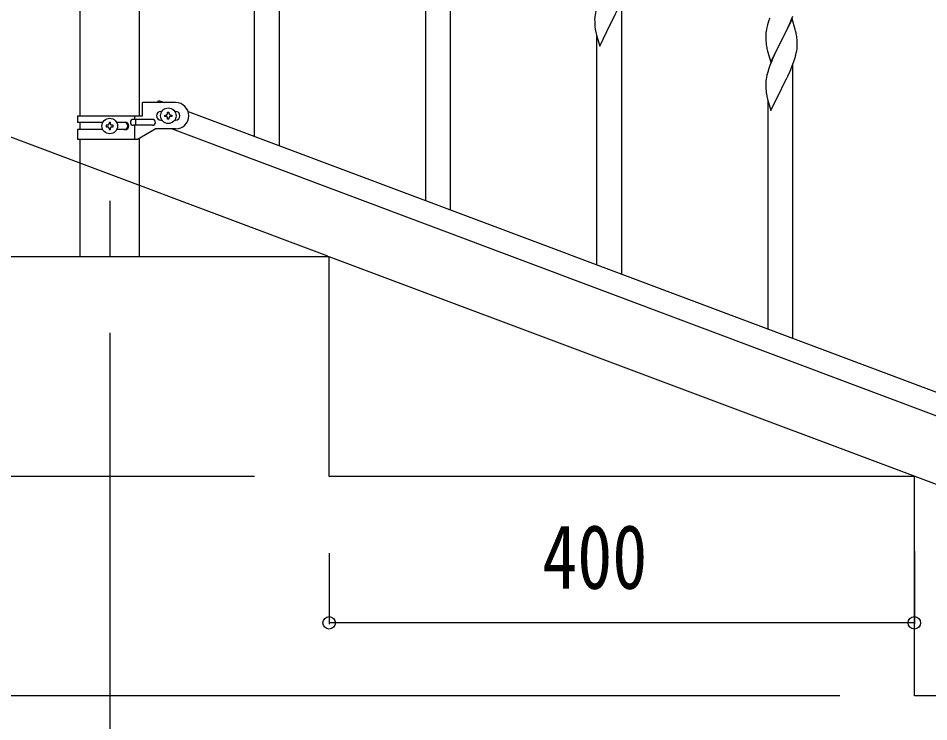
# Model space of a CAD drawing. Units: millimetres, scale not verified. Extents: x -4143 to 4140, y -2900 to 2898.
# Drawn here: x 742 to 1365, y 680 to 1160 of the extents above; entities that cross this region are included whole.
import ezdxf
from ezdxf.enums import TextEntityAlignment as Align

# ---------------------------------------------------------------- set-up
doc = ezdxf.new("R2010")
doc.units = ezdxf.units.MM
doc.header["$LTSCALE"] = 10
for name, color, linetype in [('0-2_YKK_12', 2, 'Continuous'), ('0-3_YKK_A1', 4, 'Continuous'), ('0-4_YKK_D', 6, 'Continuous')]:
    doc.layers.add(name, color=color, linetype=linetype)
doc.styles.add('ＭＳ ゴシック', font='')
doc.styles.get('ＭＳ ゴシック').set_extended_font_data('MS Gothic')

msp = doc.modelspace()

# ---------------------------------------------------------------- linework, layer by layer
at = {"layer": '0-2_YKK_12'}
msp.add_line((804.89, 1027.16), (804.89, 997.5), dxfattribs=at)
at = {"layer": '0-3_YKK_A1'}
for p, q in [((784.64, 1093.85), (784.64, 1727.5)), ((825.14, 1093.85), (825.14, 1727.5)), ((920.89, 1073.35), (920.89, 1260.46)), ((903.89, 1079.73), (903.89, 1235.72)), ((1037.89, 1029.47), (1037.89, 1216.58)), ((1020.89, 1035.84), (1020.89, 1191.84)), ((1154.89, 985.58), (1154.89, 1172.69)), ((1147.06, 1156.23), (1146.9, 1155.9)), ((1137.89, 991.96), (1137.89, 1147.95)), ((1271.89, 941.7), (1271.89, 1128.81)), ((1264.06, 1112.34), (1263.9, 1112.01)), ((827.39, 1093.85), (827.39, 1102.85)), ((849.89, 1102.85), (827.39, 1102.85)), ((837.58, 1102.85), (838.16, 1104.38)), ((838.16, 1104.38), (842.25, 1102.85)), ((1254.89, 948.07), (1254.89, 1104.07)), ((839.89, 1096.85), (840.52, 1096.85)), ((849.26, 1096.85), (849.89, 1096.85)), ((858.39, 1096.79), (1562.25, 832.79)), ((782.89, 1093.85), (782.89, 1089.35)), ((782.89, 1093.85), (827.39, 1093.85)), ((800.21, 1089.35), (782.89, 1089.35)), ((784.64, 1084.35), (784.64, 1089.35)), ((815.48, 1089.35), (809.56, 1089.35)), ((834.09, 1091.35), (821.01, 1091.35)), ((821.86, 1093.85), (821.86, 1091.35)), ((822.42, 1091.35), (822.42, 1087.35)), ((839.89, 1090.85), (840.52, 1090.85)), ((843.45, 1093.37), (842.49, 1093.37)), ((846.33, 1094.33), (847.29, 1094.33)), ((849.26, 1090.85), (849.89, 1090.85)), ((782.89, 1084.35), (782.89, 1077.85)), ((800.22, 1084.35), (782.89, 1084.35)), ((803.45, 1087.32), (802.49, 1087.32)), ((806.33, 1086.36), (807.29, 1086.36)), ((815.48, 1084.35), (809.56, 1084.35)), ((834.09, 1087.35), (821.01, 1087.35)), ((821.86, 1087.35), (821.86, 1077.85)), ((823.76, 1077.85), (835.89, 1084.85)), ((849.89, 1084.85), (835.89, 1084.85)), ((847.53, 1084.85), (1551.38, 820.84)), ((782.89, 1077.85), (823.76, 1077.85)), ((784.64, 997.5), (784.64, 1077.85)), ((825.14, 997.5), (825.14, 1078.64)), ((804.89, 1035.62), (804.89, 997.5)), ((804.89, 1035.62), (804.89, 997.5)), ((825.14, 997.5), (784.64, 997.5)), ((1754.89, 697.5), (954.89, 997.5)), ((1354.89, 697.5), (1354.89, 847.5)), ((1754.89, 697.5), (1354.89, 697.5))]:
    msp.add_line(p, q, dxfattribs=at)
for points in [[(1154.29, 1203.96), (1147.06, 1189.1), (1146.9, 1188.77), (1144.55, 1184.11), (1142.79, 1180.46), (1142.34, 1179.5), (1141.23, 1177.04), (1139.96, 1174.02), (1139.17, 1171.99), (1138.45, 1169.97), (1137.66, 1167.49), (1137.14, 1165.57), (1136.83, 1164.17), (1136.59, 1162.82), (1136.43, 1161.52), (1136.37, 1160.69), (1136.34, 1159.89), (1136.36, 1158.03), (1136.39, 1157.02), (1136.44, 1156.08), (1136.54, 1154.64), (1136.69, 1153.32)], [(1137.06, 1151.15), (1137.32, 1149.97), (1137.57, 1149.01), (1139.84, 1141.37), (1147.06, 1156.23), (1147.23, 1156.56), (1148.95, 1159.94), (1150.45, 1163), (1151.34, 1164.87), (1152.89, 1168.29), (1153.33, 1169.29), (1154.37, 1171.82), (1155.5, 1174.85), (1156.17, 1176.85)], [(1253.39, 1150.09), (1253.35, 1149.27), (1253.34, 1148.88), (1253.36, 1147.02), (1253.39, 1146.01), (1253.44, 1145.07), (1253.54, 1143.63), (1253.69, 1142.31), (1253.83, 1141.32), (1254.01, 1140.37), (1254.11, 1139.9), (1254.32, 1138.96), (1254.57, 1138), (1256.84, 1130.35), (1264.06, 1145.22), (1264.23, 1145.55), (1266.16, 1149.35), (1267.67, 1152.45), (1268.34, 1153.86), (1269.68, 1156.78), (1270.54, 1158.78), (1271.76, 1161.82)], [(1271.29, 1160.07), (1264.06, 1145.22), (1263.9, 1144.89), (1261.55, 1140.23), (1259.79, 1136.58), (1259.34, 1135.61), (1258.23, 1133.15), (1256.96, 1130.13), (1256.17, 1128.1), (1255.45, 1126.09), (1254.66, 1123.61), (1254.14, 1121.68), (1253.83, 1120.28), (1253.59, 1118.93), (1253.43, 1117.64), (1253.37, 1116.81), (1253.34, 1116.01), (1253.36, 1114.15), (1253.39, 1113.14), (1253.44, 1112.2), (1253.54, 1110.75), (1253.69, 1109.44)], [(1274.02, 1150.53), (1273.68, 1151.95), (1273.49, 1152.67), (1271.29, 1160.07)], [(1254.96, 1157.46), (1254.52, 1155.99), (1254.03, 1154.08), (1253.74, 1152.7), (1253.52, 1151.36)], [(1274.76, 1140.75), (1274.78, 1141.55), (1274.78, 1142.69), (1274.73, 1144.42), (1274.67, 1145.66), (1274.56, 1147.08)], [(1273.87, 1135.4), (1274.2, 1136.81), (1274.47, 1138.18), (1274.66, 1139.49)], [(1254.06, 1107.26), (1254.32, 1106.09), (1254.57, 1105.13), (1256.84, 1097.48), (1264.06, 1112.34), (1264.23, 1112.67), (1265.95, 1116.06), (1267.45, 1119.12), (1268.34, 1120.99), (1269.89, 1124.41), (1270.33, 1125.41), (1271.37, 1127.94), (1272.5, 1130.97), (1273.17, 1132.97)], [(844.41, 1095.29), (844.41, 1096.25), (845.37, 1096.25), (845.37, 1095.29)], [(805.37, 1088.28), (805.37, 1089.24), (804.41, 1089.24), (804.41, 1088.28)], [(842.49, 1093.37), (842.49, 1094.33), (843.45, 1094.33)], [(845.37, 1092.41), (845.37, 1091.45), (844.41, 1091.45), (844.41, 1092.41)], [(847.29, 1094.33), (847.29, 1093.37), (846.33, 1093.37)], [(802.49, 1087.32), (802.49, 1086.36), (803.45, 1086.36)], [(804.41, 1085.4), (804.41, 1084.44), (805.37, 1084.44), (805.37, 1085.4)], [(807.29, 1086.36), (807.29, 1087.32), (806.33, 1087.32)], [(1354.89, 847.5), (954.89, 847.5), (954.89, 997.5), (554.89, 997.5)]]:
    msp.add_lwpolyline(points, dxfattribs=at)
for centre in [(844.89, 1093.85), (804.89, 1086.84)]:
    msp.add_circle(centre, 5.3, dxfattribs=at)
for centre, radius, start, end in [((1330.59, 1133.22), 79.42, 159.93435, 162.22611), ((1191.29, 1161.48), 55.21, 188.49987, 190.79162), ((1285.33, 1147.48), 32.04, 173.03232, 175.32407), ((1232.55, 1141.83), 42.37, 9.56725, 11.859), ((1229.7, 1142.22), 45.12, 6.17603, 8.46779), ((1243.34, 1142.75), 31.49, 354.07159, 356.36334), ((1212.77, 1151.68), 63.23, 342.78424, 345.07599), ((1308.29, 1117.6), 55.21, 188.49987, 190.79162), ((849.89, 1093.85), 9, 270, 90), ((839.89, 1093.85), 3, 90, 270), ((849.89, 1093.85), 3, 270, 90), ((814.73, 1086.85), 2.5, 270, 90), ((815.48, 1086.85), 2.5, 270, 90), ((821.01, 1089.35), 2, 90, 270), ((834.09, 1089.35), 2, 270, 90), ((843.45, 1095.29), 0.96, 270, 0), ((843.45, 1092.41), 0.96, 0, 90), ((846.33, 1095.29), 0.96, 180, 270), ((846.33, 1092.41), 0.96, 90, 180), ((803.45, 1088.28), 0.96, 270, 0), ((803.45, 1085.4), 0.96, 0, 90), ((806.33, 1088.28), 0.96, 180, 270), ((806.33, 1085.4), 0.96, 90, 180)]:
    msp.add_arc(centre, radius, start, end, dxfattribs=at)
at = {"layer": '0-4_YKK_D'}
for p, q in [((953.95, 997.85), (579.8, 1138.16)), ((804.89, 945.5), (804.89, 546.5)), ((903.89, 847.5), (553.89, 847.5)), ((954.89, 795), (954.89, 746.5)), ((1354.89, 796.5), (1354.89, 746.5)), ((1354.89, 747.5), (954.89, 747.5)), ((1303.89, 697.5), (403.89, 697.5))]:
    msp.add_line(p, q, dxfattribs=at)
for centre in [(954.89, 747.5), (1354.89, 747.5)]:
    msp.add_circle(centre, 4.25, dxfattribs=at)

# ---------------------------------------------------------------- texts
at = {"layer": '0-4_YKK_D', "style": 'ＭＳ ゴシック', "width": 0.8}
msp.add_text('400', height=43.99, dxfattribs=at).set_placement((1100.49, 757.5), align=Align.BOTTOM_LEFT)

doc.saveas('drawing.dxf')
